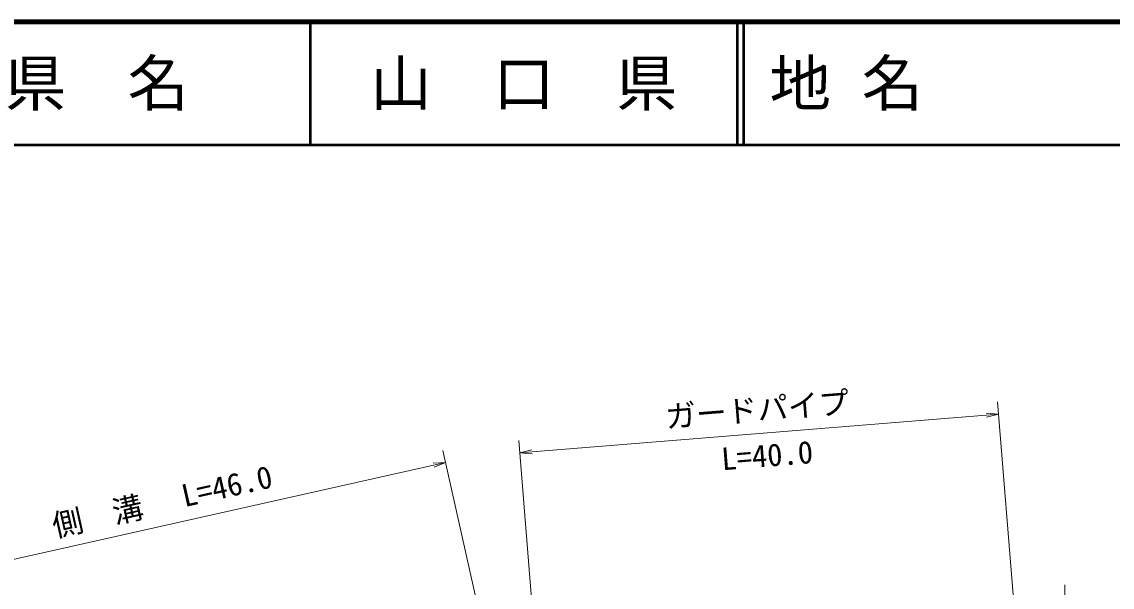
# Model space of a CAD drawing. Units: millimetres, scale not verified. Extents: x 40000 to 680000, y 20000 to 380000.
# Drawn here: x 309518 to 398265, y 333996 to 380000 of the extents above; entities that cross this region are included whole.
import ezdxf
from ezdxf.enums import TextEntityAlignment as Align

# ---------------------------------------------------------------- set-up
doc = ezdxf.new("R2010")
doc.units = ezdxf.units.MM
doc.header["$LTSCALE"] = 1000
for name, color, linetype, lineweight in [('M-BGD', 7, 'Continuous', 13), ('M-STR-HTXT', 7, 'Continuous', 13), ('M-TTL', 2, 'Continuous', 140), ('M-TTL-LINE', 7, 'Continuous', 50)]:
    doc.layers.add(name, color=color, linetype=linetype, lineweight=lineweight)
doc.layers.add('M-TTL-TXT', color=7, linetype='Continuous')
doc.styles.add('ＭＳ ゴシック', font='')
doc.styles.get('ＭＳ ゴシック').set_extended_font_data('MS Gothic')

# ---------------------------------------------------------------- blocks, each defined once
blk = doc.blocks.new('open_arrow')
at = {"color": 0, "linetype": 'Continuous', "lineweight": -2}
blk.add_lwpolyline([(7.5, 1.25), (0, 0), (7.5, -1.25)], dxfattribs=at)

msp = doc.modelspace()

# ---------------------------------------------------------------- linework, layer by layer
at = {"layer": 'M-BGD'}
msp.add_line((394223, 308855), (394424, 334178), dxfattribs=at)
at = {"layer": 'M-STR-HTXT'}
for p, q in [((392018, 310806), (388939, 349068)), ((350053, 344936), (389020, 348071)), ((353051, 307671), (349973, 345933)), ((352219, 307545), (343791, 345118)), ((299033, 334054), (344010, 344142))]:
    msp.add_line(p, q, dxfattribs=at)
at = {"layer": 'M-TTL'}
msp.add_line((680000, 380000), (40000, 380000), dxfattribs=at)
at = {"layer": 'M-TTL-LINE'}
for p, q in [((333000, 380000), (333000, 370000)), ((367750, 380000), (367750, 370000)), ((368250, 380000), (368250, 370000)), ((40000, 370000), (680000, 370000))]:
    msp.add_line(p, q, dxfattribs=at)

# ---------------------------------------------------------------- block references
at = {"layer": 'M-STR-HTXT', "xscale": 133, "yscale": 133}
for p, rotation in [((389020, 348071), 184.6), ((350053, 344936), 4.6), ((344010, 344142), 192.6)]:
    msp.add_blockref('open_arrow', p, dxfattribs=dict(at, rotation=rotation))

# ---------------------------------------------------------------- texts
at = {"layer": 'M-STR-HTXT', "style": 'ＭＳ ゴシック'}
for s, rotation, p in [('ガードパイプ', 4.6, (369496, 347002)), ('L=40.0', 4.6, (370297, 343256)), ('L=46.0', 12.642, (326530, 340789)), ('側\u3000溝', 12.642, (316007, 338339))]:
    msp.add_text(s, height=1833, rotation=rotation, dxfattribs=at).set_placement(p, align=Align.BOTTOM_CENTER)
at = {"layer": 'M-TTL-TXT', "style": 'ＭＳ ゴシック'}
for s, p in [('県\u3000名', (315625, 375000)), ('山\u3000口\u3000県', (350375, 375000))]:
    msp.add_text(s, height=3666, dxfattribs=at).set_placement(p, align=Align.MIDDLE_CENTER)
msp.add_text('地 名', height=3666, dxfattribs=at).set_placement((370380, 375000), align=Align.MIDDLE_LEFT)

doc.saveas('drawing.dxf')
